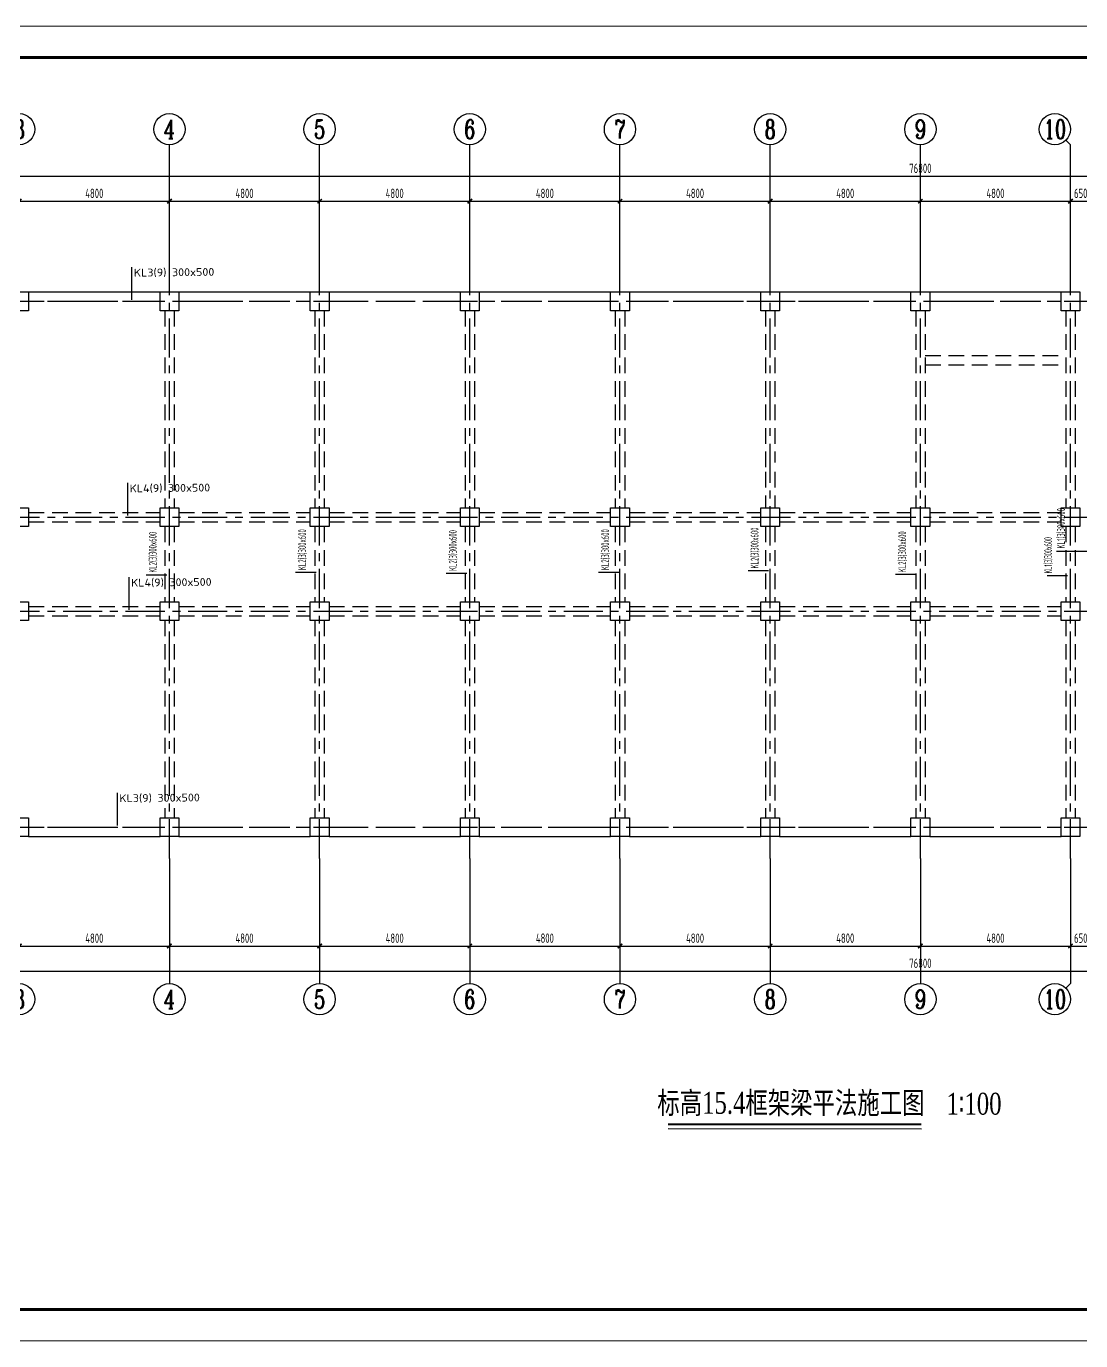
# Model space of a CAD drawing. Extents: x 50245 to 535158, y -325728 to -122983.
# Drawn here: x 77830 to 111530, y -211588 to -169588 of the extents above; entities that cross this region are included whole.
import ezdxf
from ezdxf.enums import TextEntityAlignment as Align

# ---------------------------------------------------------------- set-up
doc = ezdxf.new("R2010")
doc.units = 0
doc.header["$LTSCALE"] = 1000
doc.linetypes.add('CENTER', pattern=[2, 1.25, -0.25, 0.25, -0.25])
doc.linetypes.add('DASHED', pattern=[0.75, 0.5, -0.25])
doc.layers.get('0').update_dxf_attribs({"linetype": 'CONTINUOUS'})
doc.layers.get('Defpoints').update_dxf_attribs({"linetype": 'CONTINUOUS'})
for name, color, linetype in [('AXIS', 253, 'CENTER'), ('AXIS_DIM', 3, 'CONTINUOUS'), ('AXIS_NUM', 7, 'CONTINUOUS'), ('BEAM', 4, 'DASHED'), ('BEAM_CON', 4, 'CONTINUOUS'), ('COLU', 7, 'CONTINUOUS'), ('DIM_SYMB', 3, 'CONTINUOUS'), ('梁集中标注', 2, 'CONTINUOUS')]:
    doc.layers.add(name, color=color, linetype=linetype)
doc.layers.add('PUB_TITLE', color=7, linetype='CONTINUOUS', lineweight=0)
doc.styles.add('TSSD_Axis', font='complex.shx', dxfattribs={"width": 0.7, "bigfont": 'hztxt.shx'})
doc.styles.add('TSSD_Dimension', font='tssdeng.shx', dxfattribs={"width": 0.7, "bigfont": 'hztxt.shx'})
doc.styles.add('图签', font='times.ttf', dxfattribs={"width": 0.75})
doc.dimstyles.new('TSSD_100_100', dxfattribs={"dimtxt": 300, "dimasz": 100, "dimexe": 100, "dimexo": 250, "dimgap": 100, "dimtad": 1, "dimdec": 0, "dimzin": 0, "dimdsep": 46, "dimtxsty": 'TSSD_Dimension', "dimblk": 'ARCHTICK', "dimblk1": 'ARCHTICK', "dimblk2": 'ARCHTICK', "dimcen": 0, "dimdle": 100, "dimclrt": 7, "dimadec": 0, "dimazin": 0, "dimtfac": 1, "dimtdec": 0, "dimtix": 1, "dimtmove": 2, "dimatfit": 3, "dimfxl": 1, "dimtolj": 1, "dimtzin": 0, "dimarcsym": 0})

# ---------------------------------------------------------------- blocks, each defined once
blk = doc.blocks.new('ts_axno')
at = {"color": 0, "linetype": 'ByBlock', "lineweight": -2}
blk.add_circle((0, 0), 0.5, dxfattribs=at)
at = {"color": 0, "linetype": 'ByBlock', "lineweight": -2, "style": 'TSSD_Axis', "width": 0.7}
blk.add_attdef('A', text='', height=0.6, dxfattribs=at).set_placement((0, 0), align=Align.MIDDLE_CENTER)
blk = doc.blocks.new('_ArchTick')
at = {"color": 0, "linetype": 'ByBlock', "const_width": 0.5}
blk.add_lwpolyline([(-0.71, -0.71), (0.71, 0.71)], dxfattribs=at)
blk = doc.blocks.new('*D56')
at = {"layer": 'AXIS_DIM', "color": 0, "lineweight": -2, "transparency": 16777216}
for p, q in [((77605, -196426), (77605, -199076)), ((82405, -196426), (82405, -199076)), ((77505, -198976), (82505, -198976))]:
    blk.add_line(p, q, dxfattribs=at)
at = {"layer": 'Defpoints', "color": 0, "transparency": 16777216}
for p in [(77605, -196176), (82405, -196176), (82405, -198976)]:
    blk.add_point(p, dxfattribs=at)
at = {"layer": 'AXIS_DIM', "color": 0, "lineweight": -2, "transparency": 16777216, "xscale": 100, "yscale": 100, "zscale": 100, "rotation": 180}
blk.add_blockref('_ArchTick', (77605, -198976), dxfattribs=at)
at = {"layer": 'AXIS_DIM', "color": 0, "lineweight": -2, "transparency": 16777216, "xscale": 100, "yscale": 100, "zscale": 100}
blk.add_blockref('_ArchTick', (82405, -198976), dxfattribs=at)
at = {"layer": 'AXIS_DIM', "color": 7, "transparency": 16777216, "insert": (80005, -198726), "char_height": 300, "attachment_point": 5, "style": 'TSSD_Dimension'}
blk.add_mtext('\\A1;4800', dxfattribs=at)
blk = doc.blocks.new('*D57')
at = {"layer": 'AXIS_DIM', "color": 0, "lineweight": -2, "transparency": 16777216}
for p, q in [((82405, -196426), (82405, -199076)), ((87205, -196426), (87205, -199076)), ((82305, -198976), (87305, -198976))]:
    blk.add_line(p, q, dxfattribs=at)
at = {"layer": 'Defpoints', "color": 0, "transparency": 16777216}
for p in [(82405, -196176), (87205, -196176), (87205, -198976)]:
    blk.add_point(p, dxfattribs=at)
at = {"layer": 'AXIS_DIM', "color": 0, "lineweight": -2, "transparency": 16777216, "xscale": 100, "yscale": 100, "zscale": 100, "rotation": 180}
blk.add_blockref('_ArchTick', (82405, -198976), dxfattribs=at)
at = {"layer": 'AXIS_DIM', "color": 0, "lineweight": -2, "transparency": 16777216, "xscale": 100, "yscale": 100, "zscale": 100}
blk.add_blockref('_ArchTick', (87205, -198976), dxfattribs=at)
at = {"layer": 'AXIS_DIM', "color": 7, "transparency": 16777216, "insert": (84805, -198726), "char_height": 300, "attachment_point": 5, "style": 'TSSD_Dimension'}
blk.add_mtext('\\A1;4800', dxfattribs=at)
blk = doc.blocks.new('*D58')
at = {"layer": 'AXIS_DIM', "color": 0, "lineweight": -2, "transparency": 16777216}
for p, q in [((87205, -196426), (87205, -199076)), ((92005, -196426), (92005, -199076)), ((87105, -198976), (92105, -198976))]:
    blk.add_line(p, q, dxfattribs=at)
at = {"layer": 'Defpoints', "color": 0, "transparency": 16777216}
for p in [(87205, -196176), (92005, -196176), (92005, -198976)]:
    blk.add_point(p, dxfattribs=at)
at = {"layer": 'AXIS_DIM', "color": 0, "lineweight": -2, "transparency": 16777216, "xscale": 100, "yscale": 100, "zscale": 100, "rotation": 180}
blk.add_blockref('_ArchTick', (87205, -198976), dxfattribs=at)
at = {"layer": 'AXIS_DIM', "color": 0, "lineweight": -2, "transparency": 16777216, "xscale": 100, "yscale": 100, "zscale": 100}
blk.add_blockref('_ArchTick', (92005, -198976), dxfattribs=at)
at = {"layer": 'AXIS_DIM', "color": 7, "transparency": 16777216, "insert": (89605, -198726), "char_height": 300, "attachment_point": 5, "style": 'TSSD_Dimension'}
blk.add_mtext('\\A1;4800', dxfattribs=at)
blk = doc.blocks.new('*D59')
at = {"layer": 'AXIS_DIM', "color": 0, "lineweight": -2, "transparency": 16777216}
for p, q in [((92005, -196426), (92005, -199076)), ((96805, -196426), (96805, -199076)), ((91905, -198976), (96905, -198976))]:
    blk.add_line(p, q, dxfattribs=at)
at = {"layer": 'Defpoints', "color": 0, "transparency": 16777216}
for p in [(92005, -196176), (96805, -196176), (96805, -198976)]:
    blk.add_point(p, dxfattribs=at)
at = {"layer": 'AXIS_DIM', "color": 0, "lineweight": -2, "transparency": 16777216, "xscale": 100, "yscale": 100, "zscale": 100, "rotation": 180}
blk.add_blockref('_ArchTick', (92005, -198976), dxfattribs=at)
at = {"layer": 'AXIS_DIM', "color": 0, "lineweight": -2, "transparency": 16777216, "xscale": 100, "yscale": 100, "zscale": 100}
blk.add_blockref('_ArchTick', (96805, -198976), dxfattribs=at)
at = {"layer": 'AXIS_DIM', "color": 7, "transparency": 16777216, "insert": (94405, -198726), "char_height": 300, "attachment_point": 5, "style": 'TSSD_Dimension'}
blk.add_mtext('\\A1;4800', dxfattribs=at)
blk = doc.blocks.new('*D60')
at = {"layer": 'AXIS_DIM', "color": 0, "lineweight": -2, "transparency": 16777216}
for p, q in [((96805, -196426), (96805, -199076)), ((101605, -196426), (101605, -199076)), ((96705, -198976), (101705, -198976))]:
    blk.add_line(p, q, dxfattribs=at)
at = {"layer": 'Defpoints', "color": 0, "transparency": 16777216}
for p in [(96805, -196176), (101605, -196176), (101605, -198976)]:
    blk.add_point(p, dxfattribs=at)
at = {"layer": 'AXIS_DIM', "color": 0, "lineweight": -2, "transparency": 16777216, "xscale": 100, "yscale": 100, "zscale": 100, "rotation": 180}
blk.add_blockref('_ArchTick', (96805, -198976), dxfattribs=at)
at = {"layer": 'AXIS_DIM', "color": 0, "lineweight": -2, "transparency": 16777216, "xscale": 100, "yscale": 100, "zscale": 100}
blk.add_blockref('_ArchTick', (101605, -198976), dxfattribs=at)
at = {"layer": 'AXIS_DIM', "color": 7, "transparency": 16777216, "insert": (99205, -198726), "char_height": 300, "attachment_point": 5, "style": 'TSSD_Dimension'}
blk.add_mtext('\\A1;4800', dxfattribs=at)
blk = doc.blocks.new('*D61')
at = {"layer": 'AXIS_DIM', "color": 0, "lineweight": -2, "transparency": 16777216}
for p, q in [((101605, -196426), (101605, -199076)), ((106405, -196426), (106405, -199076)), ((101505, -198976), (106505, -198976))]:
    blk.add_line(p, q, dxfattribs=at)
at = {"layer": 'Defpoints', "color": 0, "transparency": 16777216}
for p in [(101605, -196176), (106405, -196176), (106405, -198976)]:
    blk.add_point(p, dxfattribs=at)
at = {"layer": 'AXIS_DIM', "color": 0, "lineweight": -2, "transparency": 16777216, "xscale": 100, "yscale": 100, "zscale": 100, "rotation": 180}
blk.add_blockref('_ArchTick', (101605, -198976), dxfattribs=at)
at = {"layer": 'AXIS_DIM', "color": 0, "lineweight": -2, "transparency": 16777216, "xscale": 100, "yscale": 100, "zscale": 100}
blk.add_blockref('_ArchTick', (106405, -198976), dxfattribs=at)
at = {"layer": 'AXIS_DIM', "color": 7, "transparency": 16777216, "insert": (104005, -198726), "char_height": 300, "attachment_point": 5, "style": 'TSSD_Dimension'}
blk.add_mtext('\\A1;4800', dxfattribs=at)
blk = doc.blocks.new('*D62')
at = {"layer": 'AXIS_DIM', "color": 0, "lineweight": -2, "transparency": 16777216}
for p, q in [((106405, -196426), (106405, -199076)), ((111205, -196426), (111205, -199076)), ((106305, -198976), (111305, -198976))]:
    blk.add_line(p, q, dxfattribs=at)
at = {"layer": 'Defpoints', "color": 0, "transparency": 16777216}
for p in [(106405, -196176), (111205, -196176), (111205, -198976)]:
    blk.add_point(p, dxfattribs=at)
at = {"layer": 'AXIS_DIM', "color": 0, "lineweight": -2, "transparency": 16777216, "xscale": 100, "yscale": 100, "zscale": 100, "rotation": 180}
blk.add_blockref('_ArchTick', (106405, -198976), dxfattribs=at)
at = {"layer": 'AXIS_DIM', "color": 0, "lineweight": -2, "transparency": 16777216, "xscale": 100, "yscale": 100, "zscale": 100}
blk.add_blockref('_ArchTick', (111205, -198976), dxfattribs=at)
at = {"layer": 'AXIS_DIM', "color": 7, "transparency": 16777216, "insert": (108805, -198726), "char_height": 300, "attachment_point": 5, "style": 'TSSD_Dimension'}
blk.add_mtext('\\A1;4800', dxfattribs=at)
blk = doc.blocks.new('*D63')
at = {"layer": 'AXIS_DIM', "color": 0, "lineweight": -2, "transparency": 16777216}
for p, q in [((111205, -196426), (111205, -199076)), ((111855, -196426), (111855, -199076)), ((111105, -198976), (111955, -198976))]:
    blk.add_line(p, q, dxfattribs=at)
at = {"layer": 'Defpoints', "color": 0, "transparency": 16777216}
for p in [(111205, -196176), (111855, -196176), (111855, -198976)]:
    blk.add_point(p, dxfattribs=at)
at = {"layer": 'AXIS_DIM', "color": 0, "lineweight": -2, "transparency": 16777216, "xscale": 100, "yscale": 100, "zscale": 100, "rotation": 180}
blk.add_blockref('_ArchTick', (111205, -198976), dxfattribs=at)
at = {"layer": 'AXIS_DIM', "color": 0, "lineweight": -2, "transparency": 16777216, "xscale": 100, "yscale": 100, "zscale": 100}
blk.add_blockref('_ArchTick', (111855, -198976), dxfattribs=at)
at = {"layer": 'AXIS_DIM', "color": 7, "transparency": 16777216, "insert": (111530, -198726), "char_height": 300, "attachment_point": 5, "style": 'TSSD_Dimension'}
blk.add_mtext('\\A1;650', dxfattribs=at)
blk = doc.blocks.new('*D71')
at = {"layer": 'AXIS_DIM', "color": 0, "lineweight": -2, "transparency": 16777216}
for p, q in [((68005, -196426), (68005, -199876)), ((144805, -196426), (144805, -199876)), ((67905, -199776), (144905, -199776))]:
    blk.add_line(p, q, dxfattribs=at)
at = {"layer": 'Defpoints', "color": 0, "transparency": 16777216}
for p in [(68005, -196176), (144805, -196176), (144805, -199776)]:
    blk.add_point(p, dxfattribs=at)
at = {"layer": 'AXIS_DIM', "color": 0, "lineweight": -2, "transparency": 16777216, "xscale": 100, "yscale": 100, "zscale": 100, "rotation": 180}
blk.add_blockref('_ArchTick', (68005, -199776), dxfattribs=at)
at = {"layer": 'AXIS_DIM', "color": 0, "lineweight": -2, "transparency": 16777216, "xscale": 100, "yscale": 100, "zscale": 100}
blk.add_blockref('_ArchTick', (144805, -199776), dxfattribs=at)
at = {"layer": 'AXIS_DIM', "color": 7, "transparency": 16777216, "insert": (106405, -199526), "char_height": 300, "attachment_point": 5, "style": 'TSSD_Dimension'}
blk.add_mtext('\\A1;76800', dxfattribs=at)
blk = doc.blocks.new('*D78')
at = {"layer": 'AXIS_DIM', "color": 0, "lineweight": -2, "transparency": 16777216}
for p, q in [((77605, -177126), (77605, -175076)), ((82405, -177126), (82405, -175076)), ((77505, -175176), (82505, -175176))]:
    blk.add_line(p, q, dxfattribs=at)
at = {"layer": 'Defpoints', "color": 0, "transparency": 16777216}
for p in [(82405, -175176), (77605, -177376), (82405, -177376)]:
    blk.add_point(p, dxfattribs=at)
at = {"layer": 'AXIS_DIM', "color": 0, "lineweight": -2, "transparency": 16777216, "xscale": 100, "yscale": 100, "zscale": 100, "rotation": 180}
blk.add_blockref('_ArchTick', (77605, -175176), dxfattribs=at)
at = {"layer": 'AXIS_DIM', "color": 0, "lineweight": -2, "transparency": 16777216, "xscale": 100, "yscale": 100, "zscale": 100}
blk.add_blockref('_ArchTick', (82405, -175176), dxfattribs=at)
at = {"layer": 'AXIS_DIM', "color": 7, "transparency": 16777216, "insert": (80005, -174926), "char_height": 300, "attachment_point": 5, "style": 'TSSD_Dimension'}
blk.add_mtext('\\A1;4800', dxfattribs=at)
blk = doc.blocks.new('*D79')
at = {"layer": 'AXIS_DIM', "color": 0, "lineweight": -2, "transparency": 16777216}
for p, q in [((82405, -177126), (82405, -175076)), ((87205, -177126), (87205, -175076)), ((82305, -175176), (87305, -175176))]:
    blk.add_line(p, q, dxfattribs=at)
at = {"layer": 'Defpoints', "color": 0, "transparency": 16777216}
for p in [(87205, -175176), (82405, -177376), (87205, -177376)]:
    blk.add_point(p, dxfattribs=at)
at = {"layer": 'AXIS_DIM', "color": 0, "lineweight": -2, "transparency": 16777216, "xscale": 100, "yscale": 100, "zscale": 100, "rotation": 180}
blk.add_blockref('_ArchTick', (82405, -175176), dxfattribs=at)
at = {"layer": 'AXIS_DIM', "color": 0, "lineweight": -2, "transparency": 16777216, "xscale": 100, "yscale": 100, "zscale": 100}
blk.add_blockref('_ArchTick', (87205, -175176), dxfattribs=at)
at = {"layer": 'AXIS_DIM', "color": 7, "transparency": 16777216, "insert": (84805, -174926), "char_height": 300, "attachment_point": 5, "style": 'TSSD_Dimension'}
blk.add_mtext('\\A1;4800', dxfattribs=at)
blk = doc.blocks.new('*D80')
at = {"layer": 'AXIS_DIM', "color": 0, "lineweight": -2, "transparency": 16777216}
for p, q in [((87205, -177126), (87205, -175076)), ((92005, -177126), (92005, -175076)), ((87105, -175176), (92105, -175176))]:
    blk.add_line(p, q, dxfattribs=at)
at = {"layer": 'Defpoints', "color": 0, "transparency": 16777216}
for p in [(92005, -175176), (87205, -177376), (92005, -177376)]:
    blk.add_point(p, dxfattribs=at)
at = {"layer": 'AXIS_DIM', "color": 0, "lineweight": -2, "transparency": 16777216, "xscale": 100, "yscale": 100, "zscale": 100, "rotation": 180}
blk.add_blockref('_ArchTick', (87205, -175176), dxfattribs=at)
at = {"layer": 'AXIS_DIM', "color": 0, "lineweight": -2, "transparency": 16777216, "xscale": 100, "yscale": 100, "zscale": 100}
blk.add_blockref('_ArchTick', (92005, -175176), dxfattribs=at)
at = {"layer": 'AXIS_DIM', "color": 7, "transparency": 16777216, "insert": (89605, -174926), "char_height": 300, "attachment_point": 5, "style": 'TSSD_Dimension'}
blk.add_mtext('\\A1;4800', dxfattribs=at)
blk = doc.blocks.new('*D81')
at = {"layer": 'AXIS_DIM', "color": 0, "lineweight": -2, "transparency": 16777216}
for p, q in [((92005, -177126), (92005, -175076)), ((96805, -177126), (96805, -175076)), ((91905, -175176), (96905, -175176))]:
    blk.add_line(p, q, dxfattribs=at)
at = {"layer": 'Defpoints', "color": 0, "transparency": 16777216}
for p in [(96805, -175176), (92005, -177376), (96805, -177376)]:
    blk.add_point(p, dxfattribs=at)
at = {"layer": 'AXIS_DIM', "color": 0, "lineweight": -2, "transparency": 16777216, "xscale": 100, "yscale": 100, "zscale": 100, "rotation": 180}
blk.add_blockref('_ArchTick', (92005, -175176), dxfattribs=at)
at = {"layer": 'AXIS_DIM', "color": 0, "lineweight": -2, "transparency": 16777216, "xscale": 100, "yscale": 100, "zscale": 100}
blk.add_blockref('_ArchTick', (96805, -175176), dxfattribs=at)
at = {"layer": 'AXIS_DIM', "color": 7, "transparency": 16777216, "insert": (94405, -174926), "char_height": 300, "attachment_point": 5, "style": 'TSSD_Dimension'}
blk.add_mtext('\\A1;4800', dxfattribs=at)
blk = doc.blocks.new('*D82')
at = {"layer": 'AXIS_DIM', "color": 0, "lineweight": -2, "transparency": 16777216}
for p, q in [((96805, -177126), (96805, -175076)), ((101605, -177126), (101605, -175076)), ((96705, -175176), (101705, -175176))]:
    blk.add_line(p, q, dxfattribs=at)
at = {"layer": 'Defpoints', "color": 0, "transparency": 16777216}
for p in [(101605, -175176), (96805, -177376), (101605, -177376)]:
    blk.add_point(p, dxfattribs=at)
at = {"layer": 'AXIS_DIM', "color": 0, "lineweight": -2, "transparency": 16777216, "xscale": 100, "yscale": 100, "zscale": 100, "rotation": 180}
blk.add_blockref('_ArchTick', (96805, -175176), dxfattribs=at)
at = {"layer": 'AXIS_DIM', "color": 0, "lineweight": -2, "transparency": 16777216, "xscale": 100, "yscale": 100, "zscale": 100}
blk.add_blockref('_ArchTick', (101605, -175176), dxfattribs=at)
at = {"layer": 'AXIS_DIM', "color": 7, "transparency": 16777216, "insert": (99205, -174926), "char_height": 300, "attachment_point": 5, "style": 'TSSD_Dimension'}
blk.add_mtext('\\A1;4800', dxfattribs=at)
blk = doc.blocks.new('*D83')
at = {"layer": 'AXIS_DIM', "color": 0, "lineweight": -2, "transparency": 16777216}
for p, q in [((101605, -177126), (101605, -175076)), ((106405, -177126), (106405, -175076)), ((101505, -175176), (106505, -175176))]:
    blk.add_line(p, q, dxfattribs=at)
at = {"layer": 'Defpoints', "color": 0, "transparency": 16777216}
for p in [(106405, -175176), (101605, -177376), (106405, -177376)]:
    blk.add_point(p, dxfattribs=at)
at = {"layer": 'AXIS_DIM', "color": 0, "lineweight": -2, "transparency": 16777216, "xscale": 100, "yscale": 100, "zscale": 100, "rotation": 180}
blk.add_blockref('_ArchTick', (101605, -175176), dxfattribs=at)
at = {"layer": 'AXIS_DIM', "color": 0, "lineweight": -2, "transparency": 16777216, "xscale": 100, "yscale": 100, "zscale": 100}
blk.add_blockref('_ArchTick', (106405, -175176), dxfattribs=at)
at = {"layer": 'AXIS_DIM', "color": 7, "transparency": 16777216, "insert": (104005, -174926), "char_height": 300, "attachment_point": 5, "style": 'TSSD_Dimension'}
blk.add_mtext('\\A1;4800', dxfattribs=at)
blk = doc.blocks.new('*D84')
at = {"layer": 'AXIS_DIM', "color": 0, "lineweight": -2, "transparency": 16777216}
for p, q in [((106405, -177126), (106405, -175076)), ((111205, -177126), (111205, -175076)), ((106305, -175176), (111305, -175176))]:
    blk.add_line(p, q, dxfattribs=at)
at = {"layer": 'Defpoints', "color": 0, "transparency": 16777216}
for p in [(111205, -175176), (106405, -177376), (111205, -177376)]:
    blk.add_point(p, dxfattribs=at)
at = {"layer": 'AXIS_DIM', "color": 0, "lineweight": -2, "transparency": 16777216, "xscale": 100, "yscale": 100, "zscale": 100, "rotation": 180}
blk.add_blockref('_ArchTick', (106405, -175176), dxfattribs=at)
at = {"layer": 'AXIS_DIM', "color": 0, "lineweight": -2, "transparency": 16777216, "xscale": 100, "yscale": 100, "zscale": 100}
blk.add_blockref('_ArchTick', (111205, -175176), dxfattribs=at)
at = {"layer": 'AXIS_DIM', "color": 7, "transparency": 16777216, "insert": (108805, -174926), "char_height": 300, "attachment_point": 5, "style": 'TSSD_Dimension'}
blk.add_mtext('\\A1;4800', dxfattribs=at)
blk = doc.blocks.new('*D85')
at = {"layer": 'AXIS_DIM', "color": 0, "lineweight": -2, "transparency": 16777216}
for p, q in [((111205, -177126), (111205, -175076)), ((111855, -177126), (111855, -175076)), ((111105, -175176), (111955, -175176))]:
    blk.add_line(p, q, dxfattribs=at)
at = {"layer": 'Defpoints', "color": 0, "transparency": 16777216}
for p in [(111855, -175176), (111205, -177376), (111855, -177376)]:
    blk.add_point(p, dxfattribs=at)
at = {"layer": 'AXIS_DIM', "color": 0, "lineweight": -2, "transparency": 16777216, "xscale": 100, "yscale": 100, "zscale": 100, "rotation": 180}
blk.add_blockref('_ArchTick', (111205, -175176), dxfattribs=at)
at = {"layer": 'AXIS_DIM', "color": 0, "lineweight": -2, "transparency": 16777216, "xscale": 100, "yscale": 100, "zscale": 100}
blk.add_blockref('_ArchTick', (111855, -175176), dxfattribs=at)
at = {"layer": 'AXIS_DIM', "color": 7, "transparency": 16777216, "insert": (111530, -174926), "char_height": 300, "attachment_point": 5, "style": 'TSSD_Dimension'}
blk.add_mtext('\\A1;650', dxfattribs=at)
blk = doc.blocks.new('*D93')
at = {"layer": 'AXIS_DIM', "color": 0, "lineweight": -2, "transparency": 16777216}
for p, q in [((68005, -177126), (68005, -174276)), ((144805, -177126), (144805, -174276)), ((67905, -174376), (144905, -174376))]:
    blk.add_line(p, q, dxfattribs=at)
at = {"layer": 'Defpoints', "color": 0, "transparency": 16777216}
for p in [(144805, -174376), (68005, -177376), (144805, -177376)]:
    blk.add_point(p, dxfattribs=at)
at = {"layer": 'AXIS_DIM', "color": 0, "lineweight": -2, "transparency": 16777216, "xscale": 100, "yscale": 100, "zscale": 100, "rotation": 180}
blk.add_blockref('_ArchTick', (68005, -174376), dxfattribs=at)
at = {"layer": 'AXIS_DIM', "color": 0, "lineweight": -2, "transparency": 16777216, "xscale": 100, "yscale": 100, "zscale": 100}
blk.add_blockref('_ArchTick', (144805, -174376), dxfattribs=at)
at = {"layer": 'AXIS_DIM', "color": 7, "transparency": 16777216, "insert": (106405, -174126), "char_height": 300, "attachment_point": 5, "style": 'TSSD_Dimension'}
blk.add_mtext('\\A1;76800', dxfattribs=at)

msp = doc.modelspace()

# ---------------------------------------------------------------- linework, layer by layer
at = {"layer": 'AXIS'}
for p, q in [((82405, -196176.1), (82405, -177376.1)), ((87205, -196176.1), (87205, -177376.1)), ((92005, -196176.1), (92005, -177376.1)), ((96805, -196176.1), (96805, -177376.1)), ((101605, -196176.1), (101605, -177376.1)), ((106405, -196176.1), (106405, -177376.1)), ((111205, -196176.1), (111205, -177376.1)), ((67005, -178376.1), (145805, -178376.1)), ((67005, -185276.1), (145805, -185276.1)), ((67005, -185276.1), (145805, -185276.1)), ((67005, -188276.1), (145805, -188276.1)), ((67005, -188276.1), (145805, -188276.1)), ((67005, -195176.1), (145805, -195176.1)), ((67005, -195176.1), (145805, -195176.1))]:
    msp.add_line(p, q, dxfattribs=at)
at = {"layer": 'AXIS_NUM'}
for p, q in [((82405, -177376.1), (82405, -173376.1)), ((87205, -177376.1), (87205, -173376.1)), ((92005, -177376.1), (92005, -173376.1)), ((96805, -177376.1), (96805, -173376.1)), ((101605, -177376.1), (101605, -173376.1)), ((106405, -177376.1), (106405, -173376.1)), ((111205, -173376.1), (111058.6, -173229.6)), ((111205, -177376.1), (111205, -173376.1)), ((82405, -196176.1), (82405, -200176.1)), ((87205, -196176.1), (87205, -200176.1)), ((92005, -196176.1), (92005, -200176.1)), ((96805, -196176.1), (96805, -200176.1)), ((101605, -196176.1), (101605, -200176.1)), ((106405, -196176.1), (106405, -200176.1)), ((111205, -196176.1), (111205, -200176.1)), ((111205, -200176.1), (111058.6, -200322.5))]:
    msp.add_line(p, q, dxfattribs=at)
at = {"layer": 'BEAM'}
for p, q in [((77905, -178376.1), (82105, -178376.1)), ((82705, -178376.1), (86905, -178376.1)), ((87505, -178376.1), (91705, -178376.1)), ((92305, -178376.1), (96505, -178376.1)), ((97105, -178376.1), (101305, -178376.1)), ((101905, -178376.1), (106105, -178376.1)), ((106705, -178376.1), (110905, -178376.1)), ((82255, -178676.1), (82255, -184976.1)), ((82555, -178676.1), (82555, -184976.1)), ((87055, -178676.1), (87055, -184976.1)), ((87355, -178676.1), (87355, -184976.1)), ((91855, -178676.1), (91855, -184976.1)), ((92155, -178676.1), (92155, -184976.1)), ((96655, -178676.1), (96655, -184976.1)), ((96955, -178676.1), (96955, -184976.1)), ((101455, -178676.1), (101455, -183826.1)), ((101755, -178676.1), (101755, -183526.1)), ((106255, -178676.1), (106255, -183526.1)), ((106555, -178676.1), (106555, -183826.1)), ((111055, -178676.1), (111055, -184976.1)), ((111355, -178676.1), (111355, -184976.1)), ((106555, -180106.1), (111055, -180106.1)), ((106555, -180406.1), (111055, -180406.1)), ((101455, -183826.1), (101455, -184976.1)), ((101755, -183826.1), (101755, -184976.1)), ((106255, -183826.1), (106255, -184976.1)), ((106555, -183826.1), (106555, -184976.1)), ((77905, -185126.1), (82105, -185126.1)), ((82705, -185126.1), (86905, -185126.1)), ((87505, -185126.1), (91705, -185126.1)), ((92305, -185126.1), (96505, -185126.1)), ((97105, -185126.1), (101305, -185126.1)), ((101905, -185126.1), (106105, -185126.1)), ((106705, -185126.1), (110905, -185126.1)), ((77905, -185426.1), (82105, -185426.1)), ((82255, -185576.1), (82255, -187976.1)), ((82555, -185576.1), (82555, -187976.1)), ((82705, -185426.1), (86905, -185426.1)), ((87055, -185576.1), (87055, -187976.1)), ((87355, -185576.1), (87355, -187976.1)), ((87505, -185426.1), (91705, -185426.1)), ((91855, -185576.1), (91855, -187976.1)), ((92155, -185576.1), (92155, -187976.1)), ((92305, -185426.1), (96505, -185426.1)), ((96655, -185576.1), (96655, -187976.1)), ((96955, -185576.1), (96955, -187976.1)), ((97105, -185426.1), (101305, -185426.1)), ((101455, -185576.1), (101455, -187976.1)), ((101755, -185576.1), (101755, -187976.1)), ((101905, -185426.1), (106105, -185426.1)), ((106255, -185576.1), (106255, -187976.1)), ((106555, -185576.1), (106555, -187976.1)), ((106705, -185426.1), (110905, -185426.1)), ((111055, -185576.1), (111055, -187976.1)), ((111355, -185576.1), (111355, -187976.1)), ((77905, -188126.1), (82105, -188126.1)), ((82705, -188126.1), (86905, -188126.1)), ((87505, -188126.1), (91705, -188126.1)), ((92305, -188126.1), (96505, -188126.1)), ((97105, -188126.1), (101305, -188126.1)), ((101905, -188126.1), (106105, -188126.1)), ((106705, -188126.1), (110905, -188126.1)), ((77905, -188426.1), (82105, -188426.1)), ((82255, -188576.1), (82255, -194876.1)), ((82555, -188576.1), (82555, -194876.1)), ((82705, -188426.1), (86905, -188426.1)), ((87055, -188576.1), (87055, -194876.1)), ((87355, -188576.1), (87355, -194876.1)), ((87505, -188426.1), (91705, -188426.1)), ((91855, -188576.1), (91855, -194876.1)), ((92155, -188576.1), (92155, -194876.1)), ((92305, -188426.1), (96505, -188426.1)), ((96655, -188576.1), (96655, -194876.1)), ((96955, -188576.1), (96955, -194876.1)), ((97105, -188426.1), (101305, -188426.1)), ((101455, -188576.1), (101455, -194876.1)), ((101755, -188576.1), (101755, -194876.1)), ((101905, -188426.1), (106105, -188426.1)), ((106255, -188576.1), (106255, -194876.1)), ((106555, -188576.1), (106555, -194876.1)), ((106705, -188426.1), (110905, -188426.1)), ((111055, -188576.1), (111055, -194876.1)), ((111355, -188576.1), (111355, -194876.1)), ((77905, -195176.1), (82105, -195176.1)), ((82705, -195176.1), (86905, -195176.1)), ((87505, -195176.1), (91705, -195176.1)), ((92305, -195176.1), (96505, -195176.1)), ((97105, -195176.1), (101305, -195176.1)), ((101905, -195176.1), (106105, -195176.1)), ((106705, -195176.1), (110905, -195176.1))]:
    msp.add_line(p, q, dxfattribs=at)
at = {"layer": 'BEAM_CON'}
for p, q in [((77905, -178076.1), (82105, -178076.1)), ((82705, -178076.1), (86905, -178076.1)), ((87505, -178076.1), (91705, -178076.1)), ((92305, -178076.1), (96505, -178076.1)), ((97105, -178076.1), (101305, -178076.1)), ((101905, -178076.1), (106105, -178076.1)), ((106705, -178076.1), (110905, -178076.1)), ((77905, -195476.1), (82105, -195476.1)), ((82705, -195476.1), (86905, -195476.1)), ((87505, -195476.1), (91705, -195476.1)), ((92305, -195476.1), (96505, -195476.1)), ((97105, -195476.1), (101305, -195476.1)), ((101905, -195476.1), (106105, -195476.1)), ((106705, -195476.1), (110905, -195476.1))]:
    msp.add_line(p, q, dxfattribs=at)
at = {"layer": 'COLU'}
for points in [[(77305, -178076.1), (77905, -178076.1), (77905, -178676.1), (77305, -178676.1)], [(82105, -178076.1), (82705, -178076.1), (82705, -178676.1), (82105, -178676.1)], [(86905, -178076.1), (87505, -178076.1), (87505, -178676.1), (86905, -178676.1)], [(91705, -178076.1), (92305, -178076.1), (92305, -178676.1), (91705, -178676.1)], [(96505, -178076.1), (97105, -178076.1), (97105, -178676.1), (96505, -178676.1)], [(101305, -178076.1), (101905, -178076.1), (101905, -178676.1), (101305, -178676.1)], [(106105, -178076.1), (106705, -178076.1), (106705, -178676.1), (106105, -178676.1)], [(110905, -178076.1), (111505, -178076.1), (111505, -178676.1), (110905, -178676.1)], [(77305, -184976.1), (77905, -184976.1), (77905, -185576.1), (77305, -185576.1)], [(82105, -184976.1), (82705, -184976.1), (82705, -185576.1), (82105, -185576.1)], [(86905, -184976.1), (87505, -184976.1), (87505, -185576.1), (86905, -185576.1)], [(91705, -184976.1), (92305, -184976.1), (92305, -185576.1), (91705, -185576.1)], [(96505, -184976.1), (97105, -184976.1), (97105, -185576.1), (96505, -185576.1)], [(101305, -184976.1), (101905, -184976.1), (101905, -185576.1), (101305, -185576.1)], [(106105, -184976.1), (106705, -184976.1), (106705, -185576.1), (106105, -185576.1)], [(110905, -184976.1), (111505, -184976.1), (111505, -185576.1), (110905, -185576.1)], [(77305, -187976.1), (77905, -187976.1), (77905, -188576.1), (77305, -188576.1)], [(82105, -187976.1), (82705, -187976.1), (82705, -188576.1), (82105, -188576.1)], [(86905, -187976.1), (87505, -187976.1), (87505, -188576.1), (86905, -188576.1)], [(91705, -187976.1), (92305, -187976.1), (92305, -188576.1), (91705, -188576.1)], [(96505, -187976.1), (97105, -187976.1), (97105, -188576.1), (96505, -188576.1)], [(101305, -187976.1), (101905, -187976.1), (101905, -188576.1), (101305, -188576.1)], [(106105, -187976.1), (106705, -187976.1), (106705, -188576.1), (106105, -188576.1)], [(110905, -187976.1), (111505, -187976.1), (111505, -188576.1), (110905, -188576.1)], [(77305, -194876.1), (77905, -194876.1), (77905, -195476.1), (77305, -195476.1)], [(82105, -194876.1), (82705, -194876.1), (82705, -195476.1), (82105, -195476.1)], [(86905, -194876.1), (87505, -194876.1), (87505, -195476.1), (86905, -195476.1)], [(91705, -194876.1), (92305, -194876.1), (92305, -195476.1), (91705, -195476.1)], [(96505, -194876.1), (97105, -194876.1), (97105, -195476.1), (96505, -195476.1)], [(101305, -194876.1), (101905, -194876.1), (101905, -195476.1), (101305, -195476.1)], [(106105, -194876.1), (106705, -194876.1), (106705, -195476.1), (106105, -195476.1)], [(110905, -194876.1), (111505, -194876.1), (111505, -195476.1), (110905, -195476.1)]]:
    msp.add_lwpolyline(points, close=True, dxfattribs=at)
at = {"layer": 'DIM_SYMB', "const_width": 70}
msp.add_lwpolyline([(98342.5, -204672.7), (106438.1, -204673.8)], dxfattribs=at)
at = {"layer": 'DIM_SYMB'}
msp.add_lwpolyline([(98342.4, -204804.1), (106438.1, -204813.8)], dxfattribs=at)
at = {"layer": 'PUB_TITLE'}
msp.add_lwpolyline([(50245.1, -211588), (154345.1, -211588), (154345.1, -169588), (50245.1, -169588)], close=True, dxfattribs=at)
at = {"layer": 'PUB_TITLE', "const_width": 100}
msp.add_lwpolyline([(52745.1, -210588), (153345.1, -210588), (153345.1, -170588), (52745.1, -170588)], close=True, dxfattribs=at)
at = {"layer": '梁集中标注'}
for p, q in [((81207.6, -178328.3), (81207.6, -177285.3)), ((81074.1, -185220.7), (81074.1, -184177.8)), ((111937.6, -186375.1), (110758.3, -186375.1)), ((81119.2, -188233.8), (81119.2, -187190.9)), ((82318.9, -187125), (81661, -187125)), ((87093.7, -187043.3), (86435.8, -187043.3)), ((91909.7, -187070.3), (91251.8, -187070.3)), ((96780, -187042.8), (96122.1, -187042.8)), ((101555.8, -186988.4), (100897.9, -186988.4)), ((106273.3, -187110.3), (105615.4, -187110.3)), ((111110.7, -187147.5), (110452.8, -187147.5)), ((80744.1, -195122.1), (80744.1, -194079.2))]:
    msp.add_line(p, q, dxfattribs=at)

# ---------------------------------------------------------------- block references
at = {"layer": 'AXIS_NUM'}
ref = msp.add_blockref('ts_axno', (77605, -172876.1), dxfattribs=dict(at, xscale=1000, yscale=1000, zscale=1000))
ref.add_attrib('3', '3', dxfattribs={"height": 600, "style": 'TSSD_Axis', "width": 0.7}).set_placement((77605, -172876.1), align=Align.MIDDLE_CENTER)
ref = msp.add_blockref('ts_axno', (82405, -172876.1), dxfattribs=dict(at, xscale=1000, yscale=1000, zscale=1000))
ref.add_attrib('4', '4', dxfattribs={"height": 600, "style": 'TSSD_Axis', "width": 0.7}).set_placement((82405, -172876.1), align=Align.MIDDLE_CENTER)
ref = msp.add_blockref('ts_axno', (87205, -172876.1), dxfattribs=dict(at, xscale=1000, yscale=1000, zscale=1000))
ref.add_attrib('5', '5', dxfattribs={"height": 600, "style": 'TSSD_Axis', "width": 0.7}).set_placement((87205, -172876.1), align=Align.MIDDLE_CENTER)
ref = msp.add_blockref('ts_axno', (92005, -172876.1), dxfattribs=dict(at, xscale=1000, yscale=1000, zscale=1000))
ref.add_attrib('6', '6', dxfattribs={"height": 600, "style": 'TSSD_Axis', "width": 0.7}).set_placement((92005, -172876.1), align=Align.MIDDLE_CENTER)
ref = msp.add_blockref('ts_axno', (96805, -172876.1), dxfattribs=dict(at, xscale=1000, yscale=1000, zscale=1000))
ref.add_attrib('7', '7', dxfattribs={"height": 600, "style": 'TSSD_Axis', "width": 0.7}).set_placement((96805, -172876.1), align=Align.MIDDLE_CENTER)
ref = msp.add_blockref('ts_axno', (101605, -172876.1), dxfattribs=dict(at, xscale=1000, yscale=1000, zscale=1000))
ref.add_attrib('8', '8', dxfattribs={"height": 600, "style": 'TSSD_Axis', "width": 0.7}).set_placement((101605, -172876.1), align=Align.MIDDLE_CENTER)
ref = msp.add_blockref('ts_axno', (106405, -172876.1), dxfattribs=dict(at, xscale=1000, yscale=1000, zscale=1000))
ref.add_attrib('9', '9', dxfattribs={"height": 600, "style": 'TSSD_Axis', "width": 0.7}).set_placement((106405, -172876.1), align=Align.MIDDLE_CENTER)
ref = msp.add_blockref('ts_axno', (110705, -172876.1), dxfattribs=dict(at, xscale=1000, yscale=1000, zscale=1000))
ref.add_attrib('10', '10', dxfattribs={"height": 600, "style": 'TSSD_Axis', "width": 0.7}).set_placement((110705, -172876.1), align=Align.MIDDLE_CENTER)
ref = msp.add_blockref('ts_axno', (77605, -200676.1), dxfattribs=dict(at, xscale=1000, yscale=1000, zscale=1000))
ref.add_attrib('3', '3', dxfattribs={"height": 600, "style": 'TSSD_Axis', "width": 0.7}).set_placement((77605, -200676.1), align=Align.MIDDLE_CENTER)
ref = msp.add_blockref('ts_axno', (82405, -200676.1), dxfattribs=dict(at, xscale=1000, yscale=1000, zscale=1000))
ref.add_attrib('4', '4', dxfattribs={"height": 600, "style": 'TSSD_Axis', "width": 0.7}).set_placement((82405, -200676.1), align=Align.MIDDLE_CENTER)
ref = msp.add_blockref('ts_axno', (87205, -200676.1), dxfattribs=dict(at, xscale=1000, yscale=1000, zscale=1000))
ref.add_attrib('5', '5', dxfattribs={"height": 600, "style": 'TSSD_Axis', "width": 0.7}).set_placement((87205, -200676.1), align=Align.MIDDLE_CENTER)
ref = msp.add_blockref('ts_axno', (92005, -200676.1), dxfattribs=dict(at, xscale=1000, yscale=1000, zscale=1000))
ref.add_attrib('6', '6', dxfattribs={"height": 600, "style": 'TSSD_Axis', "width": 0.7}).set_placement((92005, -200676.1), align=Align.MIDDLE_CENTER)
ref = msp.add_blockref('ts_axno', (96805, -200676.1), dxfattribs=dict(at, xscale=1000, yscale=1000, zscale=1000))
ref.add_attrib('7', '7', dxfattribs={"height": 600, "style": 'TSSD_Axis', "width": 0.7}).set_placement((96805, -200676.1), align=Align.MIDDLE_CENTER)
ref = msp.add_blockref('ts_axno', (101605, -200676.1), dxfattribs=dict(at, xscale=1000, yscale=1000, zscale=1000))
ref.add_attrib('8', '8', dxfattribs={"height": 600, "style": 'TSSD_Axis', "width": 0.7}).set_placement((101605, -200676.1), align=Align.MIDDLE_CENTER)
ref = msp.add_blockref('ts_axno', (106405, -200676.1), dxfattribs=dict(at, xscale=1000, yscale=1000, zscale=1000))
ref.add_attrib('9', '9', dxfattribs={"height": 600, "style": 'TSSD_Axis', "width": 0.7}).set_placement((106405, -200676.1), align=Align.MIDDLE_CENTER)
ref = msp.add_blockref('ts_axno', (110705, -200676.1), dxfattribs=dict(at, xscale=1000, yscale=1000, zscale=1000))
ref.add_attrib('10', '10', dxfattribs={"height": 600, "style": 'TSSD_Axis', "width": 0.7}).set_placement((110705, -200676.1), align=Align.MIDDLE_CENTER)

# ---------------------------------------------------------------- texts
at = {"color": 7, "lineweight": -3, "style": '图签', "width": 0.75}
for s, height, p in [('标高15.4框架梁平法施工图', 699.031, (102266.8, -203973.4)), ('1∶100', 699.03, (108118.5, -204015.3))]:
    msp.add_text(s, height=height, dxfattribs=at).set_placement(p, align=Align.MIDDLE)
at = {"layer": '梁集中标注', "style": 'TSSD_Dimension'}
for s, rotation, width, p, p2 in [('KL3(9) 300x500', 0.63188, 1.020808, (81268.8, -177588), (83841.3, -177559.6)), ('KL4(9) 300x500', 0.63188, 1.020808, (81135.3, -184480.4), (83707.8, -184452)), ('KL1(3)300x600             ', 90, 0.629016, (111024.8, -186273.2), (111024.8, -183700.7)), ('KL2(3)300x600             ', 90, 0.629016, (101233.2, -186909.4), (101233.2, -184336.9)), ('KL2(3)300x600             ', 90, 0.629016, (81996.3, -187046), (81996.3, -184473.5)), ('KL2(3)300x600             ', 90, 0.629016, (86771.2, -186964.3), (86771.2, -184391.8)), ('KL2(3)300x600             ', 90, 0.629016, (91587.1, -186991.3), (91587.1, -184418.8)), ('KL2(3)300x600             ', 90, 0.629016, (96457.5, -186963.8), (96457.5, -184391.3)), ('KL2(3)300x600             ', 90, 0.629016, (105950.7, -187031.2), (105950.7, -184458.7)), ('KL1(3)300x600                ', 90.11614, 0.575805, (110613.5, -187068.4), (110608.3, -184495.9)), ('KL4(9) 300x500', 0.63188, 1.020808, (81180.5, -187493.5), (83753, -187465.1)), ('KL3(9) 300x500', 0.63188, 1.020808, (80805.3, -194381.8), (83377.8, -194353.4))]:
    msp.add_text(s, height=250, rotation=rotation, dxfattribs=dict(at, width=width)).set_placement(p, p2, align=Align.FIT)

# ---------------------------------------------------------------- dimensions: what is measured, and where the dimension line sits
at = {"layer": 'AXIS_DIM'}
for base, p1, p2, picture, middle in [((144805, -174376.1), (68005, -177376.1), (144805, -177376.1), '*D93', (106405, -174126.1)), ((82405, -175176.1), (77605, -177376.1), (82405, -177376.1), '*D78', (80005, -174926.1)), ((87205, -175176.1), (82405, -177376.1), (87205, -177376.1), '*D79', (84805, -174926.1)), ((92005, -175176.1), (87205, -177376.1), (92005, -177376.1), '*D80', (89605, -174926.1)), ((96805, -175176.1), (92005, -177376.1), (96805, -177376.1), '*D81', (94405, -174926.1)), ((101605, -175176.1), (96805, -177376.1), (101605, -177376.1), '*D82', (99205, -174926.1)), ((106405, -175176.1), (101605, -177376.1), (106405, -177376.1), '*D83', (104005, -174926.1)), ((111205, -175176.1), (106405, -177376.1), (111205, -177376.1), '*D84', (108805, -174926.1)), ((111855, -175176.1), (111205, -177376.1), (111855, -177376.1), '*D85', (111530, -174926.1))]:
    dim = msp.add_linear_dim(base=base, p1=p1, p2=p2, dimstyle='TSSD_100_100', dxfattribs=at)
    dim.commit()
    dim.dimension.update_dxf_attribs({"geometry": picture, "text_midpoint": middle})
for base, p1, p2, picture, middle in [((144805, -199776.1), (68005, -196176.1), (144805, -196176.1), '*D71', (106405, -199526.1)), ((82405, -198976.1), (77605, -196176.1), (82405, -196176.1), '*D56', (80005, -198726.1)), ((87205, -198976.1), (82405, -196176.1), (87205, -196176.1), '*D57', (84805, -198726.1)), ((92005, -198976.1), (87205, -196176.1), (92005, -196176.1), '*D58', (89605, -198726.1)), ((96805, -198976.1), (92005, -196176.1), (96805, -196176.1), '*D59', (94405, -198726.1)), ((101605, -198976.1), (96805, -196176.1), (101605, -196176.1), '*D60', (99205, -198726.1)), ((106405, -198976.1), (101605, -196176.1), (106405, -196176.1), '*D61', (104005, -198726.1)), ((111205, -198976.1), (106405, -196176.1), (111205, -196176.1), '*D62', (108805, -198726.1)), ((111855, -198976.1), (111205, -196176.1), (111855, -196176.1), '*D63', (111530, -198726.1))]:
    dim = msp.add_linear_dim(base=base, p1=p1, p2=p2, angle=180, dimstyle='TSSD_100_100', dxfattribs=at)
    dim.commit()
    dim.dimension.update_dxf_attribs({"geometry": picture, "text_midpoint": middle})

doc.saveas('drawing.dxf')
